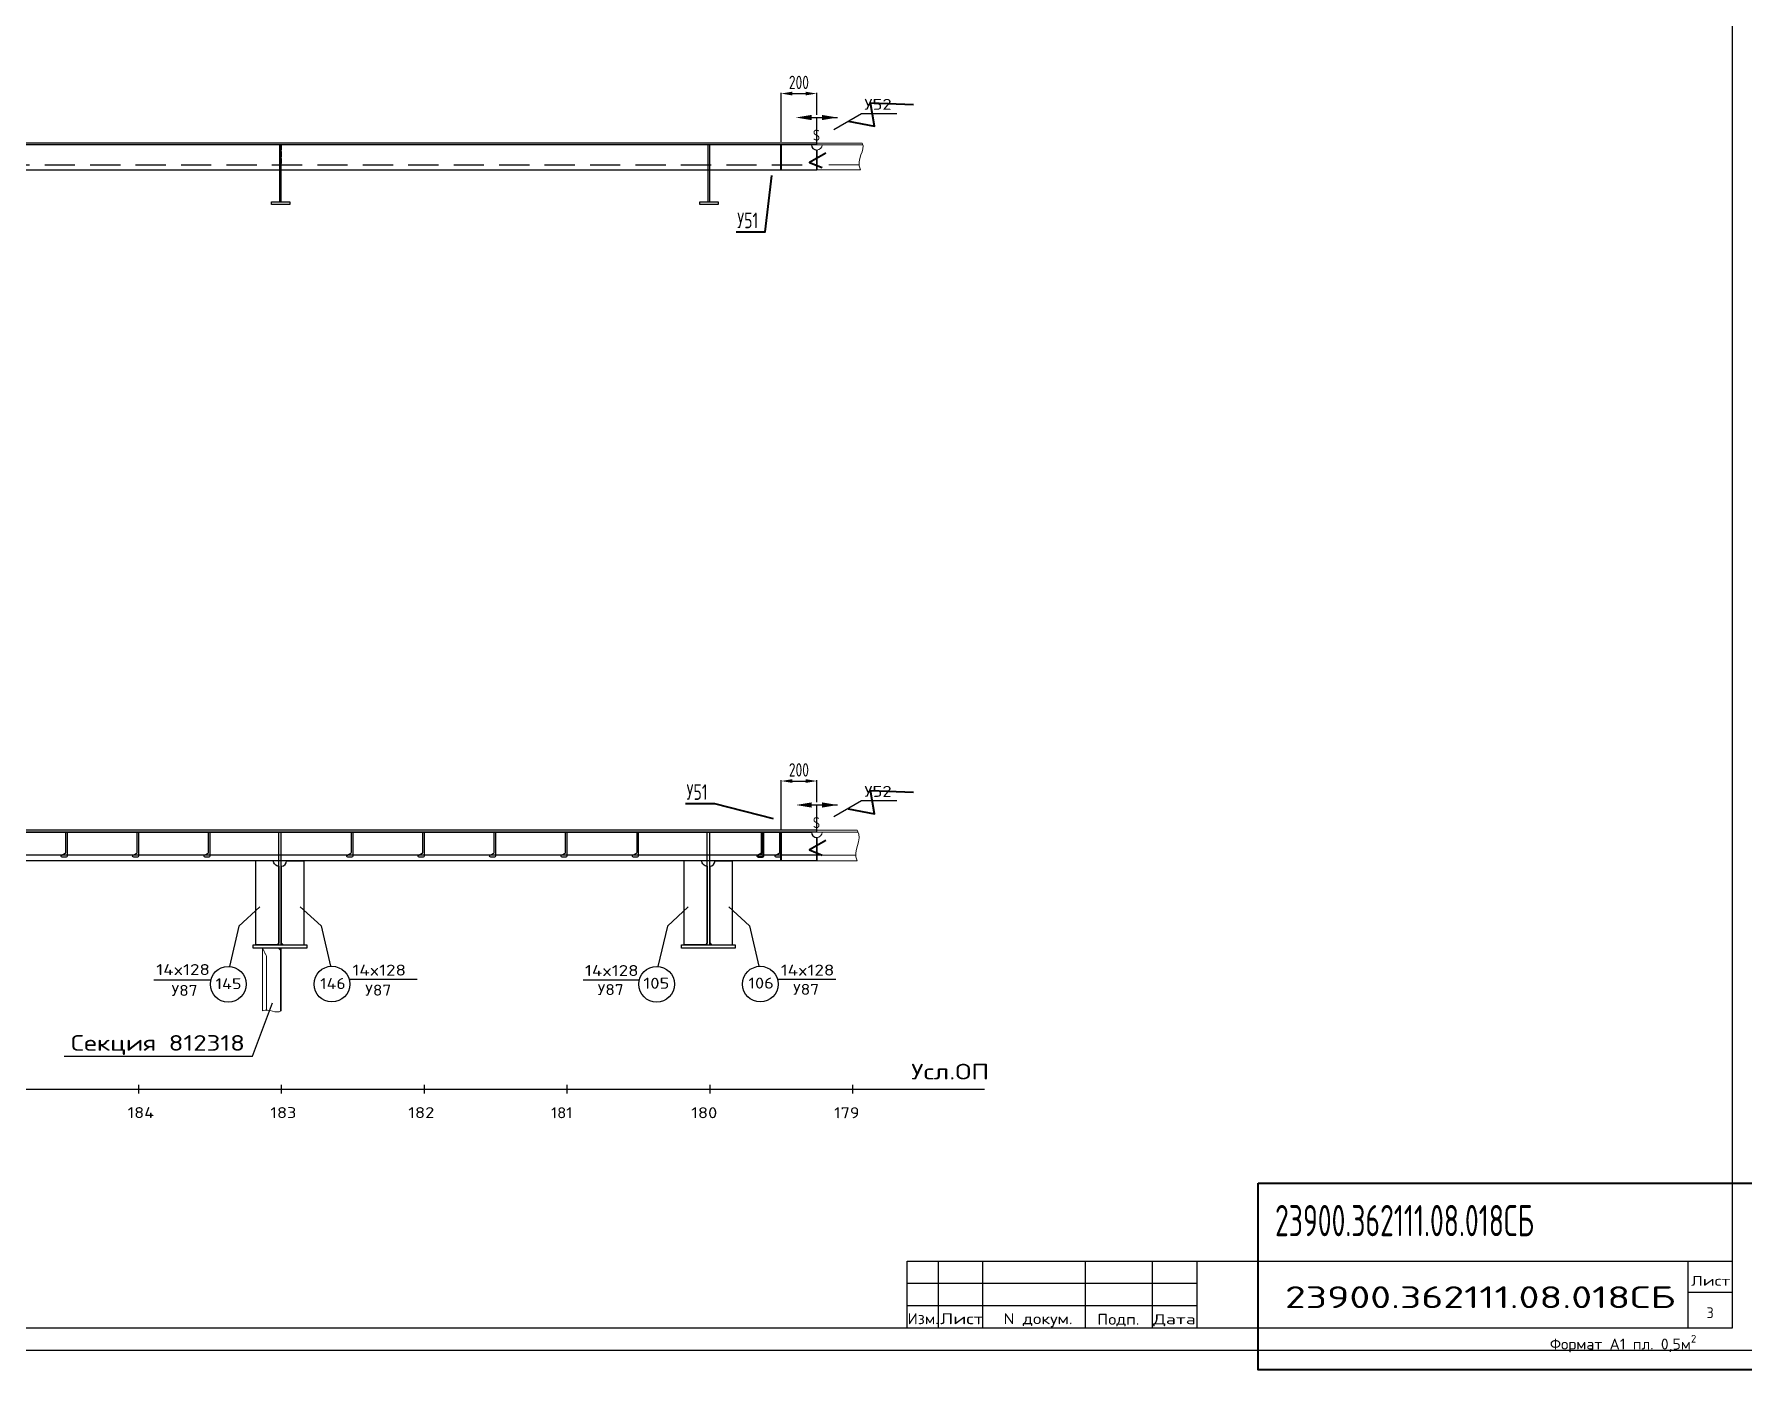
# Model space of a CAD drawing. Header units: millimetres. Extents: x -438477 to 631584, y 118817 to 676146.
# Drawn here: x 208211 to 217790, y 333900 to 341379 of the extents above; entities that cross this region are included whole.
import ezdxf
from ezdxf.enums import TextEntityAlignment as Align

# ---------------------------------------------------------------- set-up
doc = ezdxf.new("R2010")
doc.units = ezdxf.units.MM
for name, pattern in [('AVEVADASHEDDOUBLEDOTTEDWIDE', [38, 29, -4, 0, -1, 0, -4]), ('AVEVASHORTDASHED', [5, 3.75, -1.25]), ('AVEVASOLID', [7.5, 7.5]), ('DASHED', [2.546053, 1.697368, -0.848684])]:
    doc.linetypes.add(name, pattern=pattern)
doc.layers.get('Defpoints').update_dxf_attribs({"linetype": 'CONTINUOUS'})
for name, color, linetype in [('20_1', 1, 'CONTINUOUS'), ('20_FORMAT', 140, 'CONTINUOUS'), ('20_POZ', 4, 'CONTINUOUS'), ('20_TEXT', 1, 'CONTINUOUS')]:
    doc.layers.add(name, color=color, linetype=linetype)
doc.styles.add('SIMPLEX', font='simplex.shx', dxfattribs={"width": 0.7})
doc.styles.add('НАДПИСИ_МЕЛК1', font='eskd_win.shx', dxfattribs={"width": 0.8, "height": 4})
doc.linetypes.add('Шов_Монтажный', pattern='A,0.75,-0.0001,["/",Standard,S=1,R=0,X=0,Y=-0.5],0.75', length=1.5001)
doc.dimstyles.new('Lineyny', dxfattribs={"dimscale": 30, "dimtxt": 3, "dimasz": 2.5, "dimexe": 0.18, "dimexo": 0.625, "dimgap": 1, "dimtad": 1, "dimdec": 0, "dimlfac": -1, "dimzin": 0, "dimtxsty": 'SIMPLEX', "dimcen": 0, "dimdle": 0.38, "dimclrd": 2, "dimclre": 2, "dimclrt": 2, "dimadec": 0, "dimazin": 0, "dimtfac": 1, "dimtdec": 0, "dimtmove": 0, "dimatfit": 0, "dimfxl": 1, "dimtolj": 1, "dimtzin": 0, "dimlwd": -1, "dimarcsym": 0})

# ---------------------------------------------------------------- blocks, each defined once
blk = doc.blocks.new('*D336')
at = {"layer": '20_1', "color": 2, "lineweight": -2, "ltscale": 25, "transparency": 16777216}
for p, q in [((212395.8, 340775.9), (212395.8, 341051.3)), ((212595.8, 340928.2), (212595.8, 341051.3))]:
    blk.add_line(p, q, dxfattribs=at)
at = {"layer": '20_1', "color": 2, "ltscale": 25, "transparency": 16777216}
blk.add_line((212458.3, 341046.8), (212533.3, 341046.8), dxfattribs=at)
at = {"layer": '20_1', "color": 2, "lineweight": 40, "ltscale": 25, "transparency": 16777216}
for points in [[(212458.3, 341057.2), (212458.3, 341036.4), (212395.8, 341046.8)], [(212533.3, 341057.2), (212533.3, 341036.4), (212595.8, 341046.8)]]:
    blk.add_solid(points, dxfattribs=at)
at = {"layer": 'Defpoints', "color": 0, "lineweight": 40, "ltscale": 25, "transparency": 16777216}
for p in [(212595.8, 341046.8), (212595.8, 340912.6), (212395.8, 340760.3)]:
    blk.add_point(p, dxfattribs=at)
at = {"layer": '20_1', "color": 2, "lineweight": 40, "ltscale": 25, "transparency": 16777216, "insert": (212495.8, 341109.3), "char_height": 75, "attachment_point": 5, "style": 'SIMPLEX'}
blk.add_mtext('\\A1;200', dxfattribs=at)
blk = doc.blocks.new('*D337')
at = {"layer": '20_1', "color": 2, "lineweight": -2, "ltscale": 25, "transparency": 16777216}
for p, q in [((212395.8, 336925.9), (212395.8, 337201.3)), ((212595.8, 337078.2), (212595.8, 337201.3))]:
    blk.add_line(p, q, dxfattribs=at)
at = {"layer": '20_1', "color": 2, "ltscale": 25, "transparency": 16777216}
blk.add_line((212458.3, 337196.8), (212533.3, 337196.8), dxfattribs=at)
at = {"layer": '20_1', "color": 2, "lineweight": 40, "ltscale": 25, "transparency": 16777216}
for points in [[(212458.3, 337207.2), (212458.3, 337186.4), (212395.8, 337196.8)], [(212533.3, 337207.2), (212533.3, 337186.4), (212595.8, 337196.8)]]:
    blk.add_solid(points, dxfattribs=at)
at = {"layer": 'Defpoints', "color": 0, "lineweight": 40, "ltscale": 25, "transparency": 16777216}
for p in [(212595.8, 337196.8), (212595.8, 337062.6), (212395.8, 336910.3)]:
    blk.add_point(p, dxfattribs=at)
at = {"layer": '20_1', "color": 2, "lineweight": 40, "ltscale": 25, "transparency": 16777216, "insert": (212495.8, 337259.3), "char_height": 75, "attachment_point": 5, "style": 'SIMPLEX'}
blk.add_mtext('\\A1;200', dxfattribs=at)

msp = doc.modelspace()

# ---------------------------------------------------------------- linework, layer by layer
at = {"layer": '20_1', "color": 0, "linetype": 'AVEVASOLID'}
for p, q in [((212595.84, 340768.298), (201395.84, 340768.298)), ((212595.84, 340760.298), (201395.84, 340760.298)), ((212565.835, 340760.298), (201425.845, 340760.298)), ((209587.832, 340440.297), (209587.832, 340760.298)), ((209595.84, 340440.297), (209595.84, 340760.298)), ((211987.832, 340440.297), (211987.832, 340760.298)), ((211995.84, 340440.297), (211995.84, 340760.298)), ((212595.84, 336922.298), (201395.84, 336922.298)), ((212595.84, 336910.298), (201395.84, 336910.298)), ((209581.839, 336280.298), (209581.839, 336910.298)), ((209595.84, 336280.298), (209595.84, 336910.298)), ((211981.839, 336280.298), (211981.839, 336910.298)), ((211995.84, 336280.298), (211995.84, 336910.298))]:
    msp.add_line(p, q, dxfattribs=at)
at = {"layer": '20_1', "color": 92, "linetype": 'AVEVADASHEDDOUBLEDOTTEDWIDE', "lineweight": 25}
msp.add_line((209595.84, 340760.298), (209595.84, 340648.248), dxfattribs=at)
at = {"layer": '20_1', "color": 30, "linetype": 'Шов_Монтажный', "lineweight": 40, "ltscale": 25}
for p, q in [((212395.841, 340620.297), (212395.841, 340760.298)), ((212395.841, 336750.298), (212395.841, 336910.298))]:
    msp.add_line(p, q, dxfattribs=at)
at = {"layer": '20_1', "linetype": 'Шов_Монтажный', "ltscale": 25}
msp.add_line((212595.84, 340620.297), (212595.84, 340730.298), dxfattribs=at)
at = {"layer": '20_1', "color": 252, "lineweight": 0, "ltscale": 25}
for p, q in [((212595.841, 340768.298), (212849.732, 340768.298)), ((212595.841, 340760.302), (212853.76, 340760.302)), ((212595.84, 336922.298), (212822.581, 336922.298)), ((212595.84, 336910.302), (212828.082, 336910.302))]:
    msp.add_line(p, q, dxfattribs=at)
at = {"layer": '20_1', "linetype": 'DASHED', "ltscale": 100}
msp.add_line((201395.84, 340648.238), (212595.84, 340648.238), dxfattribs=at)
at = {"layer": '20_1', "linetype": 'AVEVASOLID'}
for p, q in [((201395.84, 340620.297), (212595.84, 340620.297)), ((201425.845, 336910.298), (212565.835, 336910.298)), ((212595.84, 336781.546), (201395.84, 336781.546)), ((212595.84, 336750.298), (201395.84, 336750.298)), ((209453.836, 336280.298), (209453.836, 336750.298)), ((209581.839, 336720.297), (209581.839, 336290.299)), ((209595.84, 336720.297), (209595.84, 336290.299)), ((209723.843, 336280.298), (209723.843, 336750.298)), ((211853.836, 336280.298), (211853.836, 336750.298)), ((211981.839, 336720.297), (211981.839, 336290.299)), ((211995.84, 336720.297), (211995.84, 336290.299)), ((212123.843, 336280.298), (212123.843, 336750.298)), ((200979.019, 335471.122), (213535.828, 335471.122))]:
    msp.add_line(p, q, dxfattribs=at)
at = {"layer": '20_1', "color": 252, "linetype": 'DASHED', "lineweight": 0, "ltscale": 100}
msp.add_line((212832.863, 340648.238), (212595.84, 340648.238), dxfattribs=at)
at = {"layer": '20_1', "color": 252, "linetype": 'AVEVASOLID', "lineweight": 0}
for p, q in [((212840.923, 340620.297), (212595.84, 340620.297)), ((212595.84, 336781.546), (212814.261, 336781.546)), ((212595.84, 336750.298), (212822.581, 336750.298)), ((209490.835, 336260.298), (209490.835, 335910.246)), ((209590.835, 335910.246), (209590.835, 336260.298)), ((209590.835, 335910.246), (209590.835, 336250.298)), ((209595.84, 335910.246), (209595.84, 336260.298))]:
    msp.add_line(p, q, dxfattribs=at)
at = {"layer": '20_1', "color": 6, "linetype": 'Шов_Монтажный', "ltscale": 25}
msp.add_line((212595.84, 336750.298), (212595.84, 336880.298), dxfattribs=at)
at = {"layer": '20_1', "color": 4}
msp.add_line((213102.063, 334383.858), (214727.063, 334383.858), dxfattribs=at)
at = {"layer": '20_1', "color": 30, "lineweight": 40, "ltscale": 25}
for points in [[(212772.073, 340891.799), (212919.123, 340864.002), (212896.865, 340994.25), (213138.504, 340984.72)], [(212645.689, 340713.107), (212555.869, 340661.484), (212625.817, 340632.099)], [(212143.439, 340273.103), (212307.518, 340273.103), (212343.469, 340587.755)], [(211859.461, 337071.645), (212023.54, 337071.645), (212351.912, 336986.088)], [(212772.073, 337041.799), (212919.123, 337014.002), (212896.865, 337144.25), (213138.504, 337134.72)], [(212645.689, 336863.107), (212555.869, 336811.484), (212625.817, 336782.099)]]:
    msp.add_lwpolyline(points, dxfattribs=at)
at = {"layer": '20_1'}
for points in [[(212512.62, 340912.595), (212712.62, 340912.595)], [(212595.84, 340760.302), (212595.84, 340912.595)], [(212512.62, 337062.591), (212712.62, 337062.591)], [(212595.84, 336910.298), (212595.84, 337062.591)]]:
    msp.add_lwpolyline(points, dxfattribs=at)
at = {"layer": '20_1', "color": 4, "ltscale": 0.5}
for points in [[(213044.744, 340932.834), (212845.53, 340932.834), (212692.158, 340843.412)], [(213044.744, 337085.148), (212845.53, 337085.148), (212692.158, 336995.726)]]:
    msp.add_lwpolyline(points, dxfattribs=at)
at = {"layer": '20_1', "linetype": 'AVEVASOLID'}
for points in [[(212565.835, 340760.298, 0.41417772), (212595.84, 340730.298), (212595.84, 340620.297)], [(212565.835, 336910.298, 0.41417772), (212595.84, 336880.298), (212595.84, 336750.298)], [(209581.839, 336720.297, -0.414262), (209551.846, 336750.298), (209453.836, 336750.298)], [(209595.84, 336720.297, 0.41417772), (209625.845, 336750.298), (209723.843, 336750.298)], [(211981.839, 336720.297, -0.414262), (211951.846, 336750.298), (211853.836, 336750.298)], [(211995.84, 336720.297, 0.41417772), (212025.845, 336750.298), (212123.843, 336750.298)]]:
    msp.add_lwpolyline(points, format="xyb", dxfattribs=at)
at = {"layer": '20_1', "color": 252, "linetype": 'AVEVASOLID', "lineweight": 0}
for points in [[(212625.845, 340760.298, -0.41417772), (212595.84, 340730.298), (212595.84, 340620.297)], [(212625.845, 336910.298, -0.41417772), (212595.84, 336880.298), (212595.84, 336750.298)]]:
    msp.add_lwpolyline(points, format="xyb", dxfattribs=at)
at = {"layer": '20_1', "color": 0, "linetype": 'AVEVASOLID'}
for points in [[(209540.835, 340440.297), (209642.85, 340440.297), (209642.85, 340426.297), (209540.835, 340426.297), (209540.835, 340440.297)], [(211940.835, 340440.297), (212042.85, 340440.297), (212042.85, 340426.297), (211940.835, 340426.297), (211940.835, 340440.297)], [(209438.833, 336280.298), (209738.833, 336280.298), (209738.833, 336260.298), (209438.833, 336260.298), (209438.833, 336280.298)], [(211838.833, 336280.298), (212138.833, 336280.298), (212138.833, 336260.298), (211838.833, 336260.298), (211838.833, 336280.298)]]:
    msp.add_lwpolyline(points, dxfattribs=at)
for points in [[(208395.84, 336910.298), (208395.84, 336776.297, -0.41401973), (208389.834, 336770.297), (208368.838, 336770.297, -0.76732659), (208365.835, 336781.493), (208385.843, 336793.041, 0.26811787), (208388.833, 336798.238), (208388.833, 336910.298)], [(208795.84, 336910.298), (208795.84, 336776.297, -0.41401973), (208789.834, 336770.297), (208768.838, 336770.297, -0.76732659), (208765.835, 336781.493), (208785.843, 336793.041, 0.26811787), (208788.833, 336798.238), (208788.833, 336910.298)], [(209195.84, 336910.298), (209195.84, 336776.297, -0.41401973), (209189.834, 336770.297), (209168.838, 336770.297, -0.76732659), (209165.835, 336781.493), (209185.843, 336793.041, 0.26811787), (209188.833, 336798.238), (209188.833, 336910.298)], [(209995.84, 336910.298), (209995.84, 336776.297, -0.41401973), (209989.834, 336770.297), (209968.838, 336770.297, -0.76732659), (209965.835, 336781.493), (209985.843, 336793.041, 0.26811787), (209988.833, 336798.238), (209988.833, 336910.298)], [(210395.84, 336910.298), (210395.84, 336776.297, -0.41401973), (210389.834, 336770.297), (210368.838, 336770.297, -0.76732659), (210365.835, 336781.493), (210385.843, 336793.041, 0.26811787), (210388.833, 336798.238), (210388.833, 336910.298)], [(210795.84, 336910.298), (210795.84, 336776.297, -0.41401973), (210789.834, 336770.297), (210768.838, 336770.297, -0.76732659), (210765.835, 336781.493), (210785.843, 336793.041, 0.26811787), (210788.833, 336798.238), (210788.833, 336910.298)], [(211195.84, 336910.298), (211195.84, 336776.297, -0.41401973), (211189.834, 336770.297), (211168.838, 336770.297, -0.76732659), (211165.835, 336781.493), (211185.843, 336793.041, 0.26811787), (211188.833, 336798.238), (211188.833, 336910.298)], [(211595.84, 336910.298), (211595.84, 336776.297, -0.41401973), (211589.834, 336770.297), (211568.838, 336770.297, -0.76732659), (211565.835, 336781.493), (211585.843, 336793.041, 0.26811787), (211588.833, 336798.238), (211588.833, 336910.298)], [(212395.84, 336910.298), (212395.84, 336776.297, -0.41401973), (212389.834, 336770.297), (212368.838, 336770.297, -0.76732659), (212365.835, 336781.493), (212385.83, 336793.041, 0.26784548), (212388.833, 336798.238), (212388.833, 336910.298)]]:
    msp.add_lwpolyline(points, format="xyb", dxfattribs=at)
at = {"layer": '20_1', "color": 30, "lineweight": 40, "ltscale": 25}
msp.add_lwpolyline([(212295.839, 336910.298), (212295.839, 336776.297, -0.41401973), (212289.833, 336770.297), (212268.837, 336770.297, -0.76732659), (212265.834, 336781.493), (212285.83, 336793.041, 0.26784548), (212288.833, 336798.238), (212288.833, 336910.298)], format="xyb", dxfattribs=at)
at = {"layer": '20_1', "linetype": 'AVEVASOLID'}
for points in [[(209581.839, 336290.299), (209571.841, 336280.298), (209453.836, 336280.298)], [(209595.84, 336290.299), (209605.838, 336280.298), (209723.843, 336280.298)], [(211981.839, 336290.299), (211971.841, 336280.298), (211853.836, 336280.298)], [(211995.84, 336290.299), (212005.838, 336280.298), (212123.843, 336280.298)], [(208795.828, 335496.122), (208795.828, 335446.122)], [(209595.828, 335496.122), (209595.828, 335446.122)], [(210395.828, 335496.122), (210395.828, 335446.122)], [(211195.828, 335496.122), (211195.828, 335446.122)], [(211995.828, 335496.122), (211995.828, 335446.122)], [(212795.828, 335496.122), (212795.828, 335446.122)]]:
    msp.add_lwpolyline(points, dxfattribs=at)
at = {"layer": '20_1', "color": 252, "linetype": 'AVEVASOLID', "lineweight": 0}
msp.add_lwpolyline([(209590.835, 336250.298), (209580.838, 336260.298), (209490.835, 336260.298)], dxfattribs=at)
at = {"layer": '20_1', "color": 252, "linetype": 'AVEVASHORTDASHED', "lineweight": 0}
msp.add_lwpolyline([(209490.835, 336260.298), (209513.162, 336215.657), (209513.162, 335910.246)], dxfattribs=at)
at = {"layer": '20_1', "color": 30, "lineweight": 40, "ltscale": 25}
msp.add_lwpolyline([(215069.305, 334944.66), (218051.694, 334944.66), (218051.694, 333899.59), (215069.305, 333899.59)], close=True, dxfattribs=at)
at = {"layer": '20_1', "color": 252, "lineweight": 0, "ltscale": 25}
for points in [[(212840.923, 340620.297), (212810.494, 340680.488), (212874.901, 340731.094), (212849.732, 340768.298)], [(212822.581, 336750.298), (212792.152, 336810.489), (212856.558, 336861.094), (212822.581, 336922.298)], [(209490.835, 335910.246), (209528.868, 335924.946), (209566.013, 335889.505), (209595.84, 335910.246)]]:
    msp.add_open_spline(points, degree=3, dxfattribs=at)
at = {"layer": '20_1'}
for points in [[(212566.56, 340927.178), (212566.56, 340898.012), (212479.06, 340912.595)], [(212625.12, 340927.178), (212625.12, 340898.012), (212712.62, 340912.595)], [(212566.56, 337077.174), (212566.56, 337048.007), (212479.06, 337062.591)], [(212625.12, 337077.174), (212625.12, 337048.007), (212712.62, 337062.591)]]:
    msp.add_solid(points, dxfattribs=at)
at = {"layer": '20_FORMAT', "color": 7}
for p, q in [((213102.063, 334133.858), (213102.063, 334508.858)), ((213102.063, 334508.858), (217727.063, 334508.858)), ((213277.063, 334133.858), (213277.063, 334508.858)), ((213527.063, 334133.858), (213527.063, 334508.858)), ((214102.063, 334133.858), (214102.063, 334508.858)), ((214477.063, 334133.858), (214477.063, 334508.858)), ((214727.063, 334133.858), (214727.063, 334508.858)), ((217477.063, 334133.858), (217477.063, 334508.858)), ((217477.063, 334333.858), (217727.063, 334333.858)), ((213102.063, 334258.858), (214727.063, 334258.858))]:
    msp.add_line(p, q, dxfattribs=at)
at = {"layer": '20_FORMAT', "color": 4}
msp.add_lwpolyline([(196827.063, 334008.858), (217852.063, 334008.858), (217852.063, 348858.858), (196827.063, 348858.858)], close=True, dxfattribs=at)
at = {"layer": '20_FORMAT', "color": 7}
msp.add_lwpolyline([(197327.063, 334133.858), (217727.063, 334133.858), (217727.063, 348733.858), (197327.063, 348733.858)], close=True, dxfattribs=at)
at = {"layer": '20_POZ'}
for points in [[(209474.924, 336491.886), (209358.725, 336384.569), (209306.28, 336158.638)], [(209702.38, 336492.081), (209818.763, 336384.963), (209871.595, 336159.123)], [(211874.924, 336491.886), (211758.725, 336384.569), (211706.28, 336158.638)], [(212102.38, 336492.081), (212218.763, 336384.963), (212271.595, 336159.123)], [(208881.818, 336083.353), (209201.767, 336083.836)], [(210357.679, 336084.5), (209976.236, 336084.5)], [(211286.598, 336083.353), (211601.767, 336083.836)], [(212703.307, 336084.5), (212376.236, 336084.5)]]:
    msp.add_lwpolyline(points, dxfattribs=at)
for centre in [(209298.617, 336058.932), (209879.429, 336059.43), (211698.617, 336058.932), (212279.429, 336059.43)]:
    msp.add_circle(centre, 100, dxfattribs=at)
at = {"layer": '20_TEXT', "lineweight": -2}
msp.add_line((208379.162, 335655.099), (209433.759, 335655.099), dxfattribs=at)
msp.add_lwpolyline([(209433.759, 335655.099), (209546.145, 335955.424)], dxfattribs=at)

# ---------------------------------------------------------------- texts
at = {"layer": '20_1', "ltscale": 3, "style": 'SIMPLEX'}
for s, height, p, p2 in [(' У52', 61.25, (212813.883, 340955.899), (213015.133, 340955.899)), ('S', 61.25, (212573.768, 340783.222), (212614.601, 340783.222)), (' У52', 61.25, (212813.883, 337108.213), (213015.133, 337108.213)), ('S', 61.25, (212573.768, 336933.218), (212614.601, 336933.218)), ('Усл.ОП', 87.5, (213124.712, 335525.658), (213562.212, 335525.658))]:
    msp.add_text(s, height=height, dxfattribs=at).set_placement(p, p2, align=Align.ALIGNED)
at = {"layer": '20_1', "color": 30, "lineweight": 40, "ltscale": 25, "style": 'SIMPLEX', "width": 0.7}
for p in [(212150.372, 340292.778), (211866.393, 337091.32)]:
    msp.add_text('У51', height=87.5, dxfattribs=at).set_placement(p)
at = {"layer": '20_1', "style": 'SIMPLEX'}
for s, p, p2 in [('184', (208734.599, 335309.241), (208883.349, 335309.241)), ('183', (209534.599, 335309.241), (209680.432, 335309.241)), ('182', (210307.143, 335309.241), (210452.977, 335309.241)), ('181', (211107.137, 335308.336), (211226.721, 335308.336)), ('180', (211892.55, 335308.336), (212038.383, 335308.336)), ('179', (212692.55, 335308.336), (212835.467, 335308.336))]:
    msp.add_text(s, height=61.25, dxfattribs=at).set_placement(p, p2, align=Align.ALIGNED)
at = {"layer": '20_1', "ltscale": 25, "insert": (216702.792, 334095.108), "char_height": 61.25, "width": 1040.38856, "attachment_point": 1, "style": 'SIMPLEX'}
msp.add_mtext('\\A1;{\\C0;\\W1;Формат А1 пл. 0,5м{\\H0.70x;\\S2^ ;}}', dxfattribs=at)
at = {"layer": '20_FORMAT', "color": 7, "lineweight": 20, "style": 'НАДПИСИ_МЕЛК1', "width": 0.8}
msp.add_text('23900.362111.08.018СБ', height=175, dxfattribs=at).set_placement((215163.325, 334647.637))
at = {"layer": '20_POZ', "style": 'SIMPLEX'}
for s, p, p2 in [('14x128', (208895.513, 336110.278), (209195.93, 336110.278)), ('14x128', (209994.004, 336107.195), (210294.421, 336107.195)), ('14x128', (211297.208, 336104.85), (211597.625, 336104.85)), ('14x128', (212394.004, 336107.195), (212694.421, 336107.195)), ('У87', (208980.777, 335993.484), (209126.611, 335993.484)), ('145', (209227.086, 336031.269), (209372.92, 336031.269)), ('146', (209813.686, 336032.179), (209956.602, 336032.179)), ('У87', (210065.891, 335994.995), (210211.725, 335994.995)), ('У87', (211368.27, 335998.002), (211514.103, 335998.002)), ('105', (211624.491, 336033.905), (211770.324, 336033.905)), ('106', (212212.308, 336034.409), (212355.224, 336034.409)), ('У87', (212462.849, 335999.437), (212608.682, 335999.437))]:
    msp.add_text(s, height=61.25, dxfattribs=at).set_placement(p, p2, align=Align.ALIGNED)
at = {"layer": '20_TEXT', "color": 7, "lineweight": -2, "style": 'SIMPLEX'}
msp.add_text('Секция 812318', height=87.5, dxfattribs=at).set_placement((208417.208, 335686.427), (209392.208, 335686.427), align=Align.ALIGNED)
at = {"layer": '20_TEXT', "color": 0, "style": 'SIMPLEX'}
for s, height, p, p2 in [('Лист', 55.2306, (217493.197, 334370.155), (217714.119, 334370.155)), ('Изм.', 61.25, (213103.995, 334154.834), (213278.995, 334154.834)), ('Лист', 61.25, (213286.265, 334154.834), (213531.265, 334154.834)), ('N докум.', 61.25, (213641.692, 334154.834), (214029.608, 334154.834)), ('Подп.', 61.25, (214167.223, 334151.771), (214403.473, 334151.771)), ('Дата', 55.6923, (214480.395, 334154.82), (214719.076, 334154.82)), ('3', 61.25, (217580.565, 334188.587), (217621.398, 334188.587))]:
    msp.add_text(s, height=height, dxfattribs=at).set_placement(p, p2, align=Align.ALIGNED)
at = {"layer": '20_TEXT', "color": 7, "lineweight": 20, "style": 'SIMPLEX'}
msp.add_text('23900.362111.08.018СБ', height=122.5, dxfattribs=at).set_placement((215218.908, 334244.809), (217406.408, 334244.809), align=Align.ALIGNED)

# ---------------------------------------------------------------- dimensions: what is measured, and where the dimension line sits
at = {"layer": '20_1', "color": 30, "lineweight": 40, "ltscale": 25}
for base, p1, p2, picture, middle in [((212595.841, 341046.779), (212395.841, 340760.298), (212595.841, 340912.595), '*D336', (212495.841, 341109.279)), ((212595.841, 337196.779), (212395.841, 336910.298), (212595.841, 337062.595), '*D337', (212495.841, 337259.279))]:
    dim = msp.add_linear_dim(base=base, p1=p1, p2=p2, dimstyle='Lineyny', override={"dimscale": 25}, dxfattribs=at)
    dim.commit()
    dim.dimension.update_dxf_attribs({"geometry": picture, "text_midpoint": middle})

doc.saveas('drawing.dxf')
